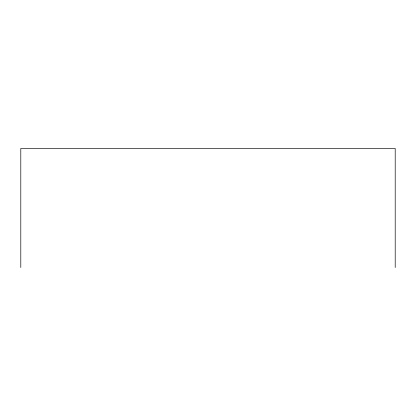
<?xml version="1.0" encoding="UTF-8"?>
<svg xmlns="http://www.w3.org/2000/svg" width="416" height="416" viewBox="0 0 416 416"><rect width="100%" height="100%" fill="white"/><g stroke="black" fill="none" stroke-linecap="round" stroke-linejoin="round"><path stroke-width="0.62" d="M395.2 267.545L395.2 148.455L20.8 148.455L20.8 267.545"/></g></svg>
